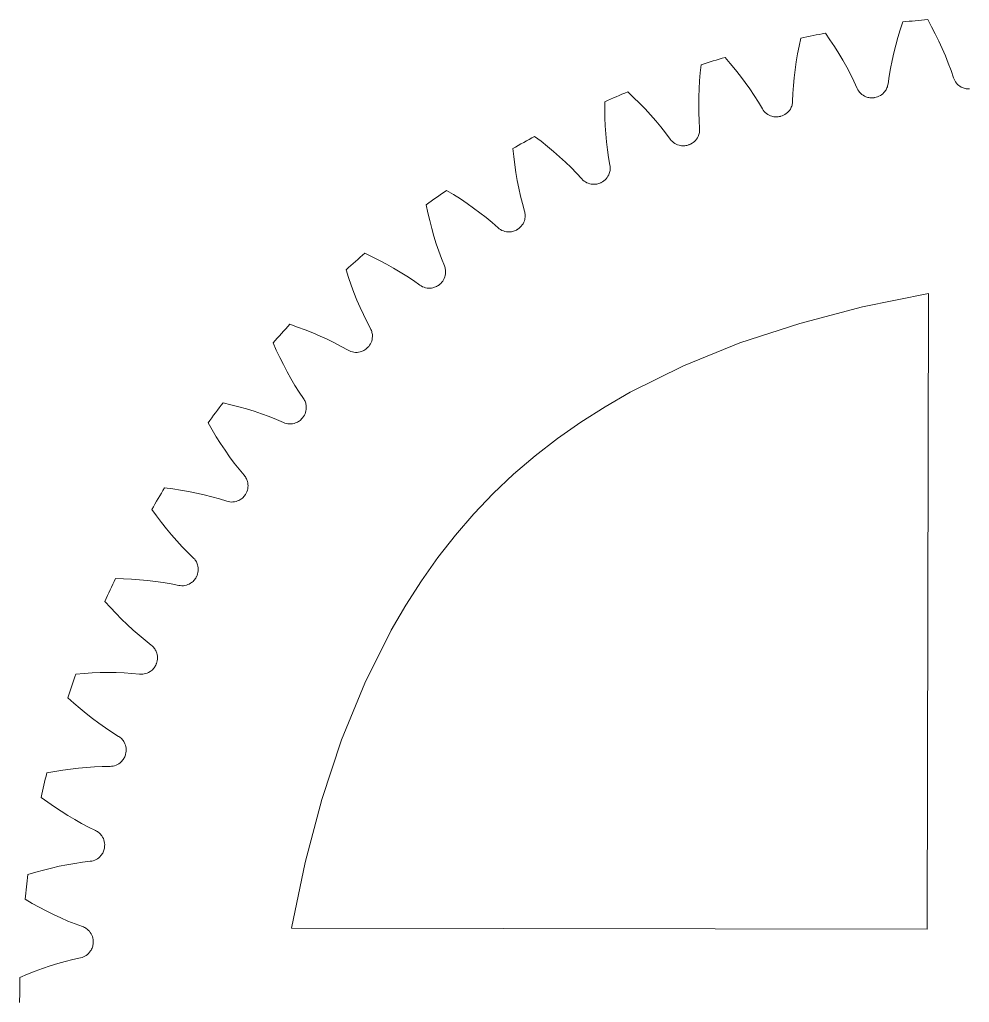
# Model space of a CAD drawing. Extents: x -181 to 448, y -465 to -8.
# Drawn here: x -160.7 to -87.1, y -175.1 to -98.9 of the extents above; entities that cross this region are included whole.
import ezdxf

# ---------------------------------------------------------------- set-up
doc = ezdxf.new("R2010")
doc.units = 0
doc.header["$MEASUREMENT"] = 0
doc.layers.add('Layer 1', color=7, linetype='Continuous')

# ---------------------------------------------------------------- blocks, each defined once
blk = doc.blocks.new('block 842')
at = {"layer": 'Layer 1', "color": 7, "lineweight": 9, "true_color": 0xffffff}
blk.add_open_spline([(-88.312, -103.386), (-88.263, -103.539), (-88.185, -103.681), (-88.082, -103.804), (-87.978, -103.927), (-87.852, -104.029), (-87.71, -104.103), (-87.614, -104.153), (-87.513, -104.19), (-87.408, -104.214), (-87.303, -104.237), (-87.196, -104.247), (-87.088, -104.243)], degree=3, knots=[0, 0, 0, 0, 1, 1, 1, 2, 2, 2, 3, 3, 3, 4, 4, 4, 4], dxfattribs=at)
blk = doc.blocks.new('block 843')
at = {"layer": 'Layer 1', "color": 7, "lineweight": 9, "true_color": 0xffffff}
blk.add_lwpolyline([(-88.312, -103.386), (-88.506, -102.812), (-88.719, -102.24), (-88.948, -101.672), (-89.194, -101.106), (-89.454, -100.544), (-89.728, -99.984), (-90.016, -99.427), (-90.317, -98.874)], dxfattribs=at)
blk = doc.blocks.new('block 844')
at = {"layer": 'Layer 1', "color": 7, "lineweight": 9, "true_color": 0xffffff}
blk.add_open_spline([(-90.317, -98.874), (-90.962, -98.925), (-91.605, -98.984), (-92.248, -99.051)], degree=3, dxfattribs=at)
blk = doc.blocks.new('block 845')
at = {"layer": 'Layer 1', "color": 7, "lineweight": 9, "true_color": 0xffffff}
blk.add_lwpolyline([(-93.394, -103.854), (-93.308, -103.254), (-93.204, -102.654), (-93.082, -102.053), (-92.944, -101.452), (-92.791, -100.851), (-92.624, -100.251), (-92.442, -99.651), (-92.248, -99.051)], dxfattribs=at)
blk = doc.blocks.new('block 846')
at = {"layer": 'Layer 1', "color": 7, "lineweight": 9, "true_color": 0xffffff}
blk.add_open_spline([(-94.441, -104.921), (-94.282, -104.897), (-94.129, -104.844), (-93.991, -104.762), (-93.852, -104.68), (-93.731, -104.572), (-93.634, -104.444), (-93.569, -104.359), (-93.516, -104.265), (-93.475, -104.165), (-93.435, -104.066), (-93.407, -103.961), (-93.394, -103.854)], degree=3, knots=[0, 0, 0, 0, 1, 1, 1, 2, 2, 2, 3, 3, 3, 4, 4, 4, 4], dxfattribs=at)
blk = doc.blocks.new('block 847')
at = {"layer": 'Layer 1', "color": 7, "lineweight": 9, "true_color": 0xffffff}
blk.add_open_spline([(-94.441, -104.921), (-94.454, -104.922), (-94.467, -104.924), (-94.481, -104.926)], degree=3, dxfattribs=at)
blk = doc.blocks.new('block 848')
at = {"layer": 'Layer 1', "color": 7, "lineweight": 9, "true_color": 0xffffff}
blk.add_open_spline([(-95.788, -104.202), (-95.723, -104.349), (-95.63, -104.482), (-95.515, -104.594), (-95.399, -104.705), (-95.263, -104.793), (-95.113, -104.852), (-95.013, -104.892), (-94.909, -104.918), (-94.802, -104.931), (-94.695, -104.943), (-94.587, -104.942), (-94.481, -104.926)], degree=3, knots=[0, 0, 0, 0, 1, 1, 1, 2, 2, 2, 3, 3, 3, 4, 4, 4, 4], dxfattribs=at)
blk = doc.blocks.new('block 849')
at = {"layer": 'Layer 1', "color": 7, "lineweight": 9, "true_color": 0xffffff}
blk.add_lwpolyline([(-95.788, -104.202), (-96.041, -103.651), (-96.312, -103.105), (-96.599, -102.564), (-96.902, -102.027), (-97.22, -101.495), (-97.551, -100.967), (-97.896, -100.443), (-98.254, -99.924)], dxfattribs=at)
blk = doc.blocks.new('block 850')
at = {"layer": 'Layer 1', "color": 7, "lineweight": 9, "true_color": 0xffffff}
blk.add_open_spline([(-98.254, -99.924), (-98.889, -100.042), (-99.522, -100.169), (-100.154, -100.303)], degree=3, dxfattribs=at)
blk = doc.blocks.new('block 851')
at = {"layer": 'Layer 1', "color": 7, "lineweight": 9, "true_color": 0xffffff}
blk.add_lwpolyline([(-100.793, -105.199), (-100.77, -104.594), (-100.729, -103.985), (-100.671, -103.375), (-100.597, -102.763), (-100.507, -102.15), (-100.403, -101.535), (-100.286, -100.919), (-100.154, -100.303)], dxfattribs=at)
blk = doc.blocks.new('block 852')
at = {"layer": 'Layer 1', "color": 7, "lineweight": 9, "true_color": 0xffffff}
blk.add_open_spline([(-101.722, -106.369), (-101.566, -106.329), (-101.42, -106.26), (-101.291, -106.164), (-101.162, -106.068), (-101.053, -105.948), (-100.97, -105.811), (-100.914, -105.719), (-100.871, -105.62), (-100.841, -105.517), (-100.811, -105.414), (-100.795, -105.307), (-100.793, -105.199)], degree=3, knots=[0, 0, 0, 0, 1, 1, 1, 2, 2, 2, 3, 3, 3, 4, 4, 4, 4], dxfattribs=at)
blk = doc.blocks.new('block 853')
at = {"layer": 'Layer 1', "color": 7, "lineweight": 9, "true_color": 0xffffff}
blk.add_open_spline([(-101.722, -106.369), (-101.735, -106.372), (-101.748, -106.376), (-101.761, -106.379)], degree=3, dxfattribs=at)
blk = doc.blocks.new('block 854')
at = {"layer": 'Layer 1', "color": 7, "lineweight": 9, "true_color": 0xffffff}
blk.add_open_spline([(-103.137, -105.795), (-103.057, -105.935), (-102.951, -106.057), (-102.824, -106.156), (-102.698, -106.255), (-102.553, -106.328), (-102.398, -106.371), (-102.295, -106.4), (-102.188, -106.416), (-102.08, -106.417), (-101.973, -106.418), (-101.866, -106.405), (-101.761, -106.379)], degree=3, knots=[0, 0, 0, 0, 1, 1, 1, 2, 2, 2, 3, 3, 3, 4, 4, 4, 4], dxfattribs=at)
blk = doc.blocks.new('block 855')
at = {"layer": 'Layer 1', "color": 7, "lineweight": 9, "true_color": 0xffffff}
blk.add_lwpolyline([(-103.137, -105.795), (-103.446, -105.274), (-103.773, -104.759), (-104.115, -104.251), (-104.473, -103.749), (-104.844, -103.252), (-105.229, -102.762), (-105.627, -102.277), (-106.036, -101.798)], dxfattribs=at)
blk = doc.blocks.new('block 856')
at = {"layer": 'Layer 1', "color": 7, "lineweight": 9, "true_color": 0xffffff}
blk.add_open_spline([(-106.036, -101.798), (-106.656, -101.982), (-107.273, -102.174), (-107.887, -102.374)], degree=3, dxfattribs=at)
blk = doc.blocks.new('block 857')
at = {"layer": 'Layer 1', "color": 7, "lineweight": 9, "true_color": 0xffffff}
blk.add_lwpolyline([(-108.01, -107.31), (-108.051, -106.705), (-108.074, -106.096), (-108.08, -105.483), (-108.07, -104.867), (-108.045, -104.247), (-108.006, -103.625), (-107.953, -103), (-107.887, -102.374)], dxfattribs=at)
blk = doc.blocks.new('block 858')
at = {"layer": 'Layer 1', "color": 7, "lineweight": 9, "true_color": 0xffffff}
blk.add_open_spline([(-108.812, -108.571), (-108.662, -108.515), (-108.523, -108.43), (-108.405, -108.322), (-108.287, -108.213), (-108.191, -108.082), (-108.122, -107.937), (-108.077, -107.84), (-108.044, -107.737), (-108.025, -107.631), (-108.006, -107.525), (-108.001, -107.417), (-108.01, -107.31)], degree=3, knots=[0, 0, 0, 0, 1, 1, 1, 2, 2, 2, 3, 3, 3, 4, 4, 4, 4], dxfattribs=at)
blk = doc.blocks.new('block 859')
at = {"layer": 'Layer 1', "color": 7, "lineweight": 9, "true_color": 0xffffff}
blk.add_open_spline([(-108.812, -108.571), (-108.825, -108.575), (-108.838, -108.58), (-108.85, -108.585)], degree=3, dxfattribs=at)
blk = doc.blocks.new('block 860')
at = {"layer": 'Layer 1', "color": 7, "lineweight": 9, "true_color": 0xffffff}
blk.add_open_spline([(-110.279, -108.148), (-110.185, -108.278), (-110.067, -108.389), (-109.931, -108.474), (-109.794, -108.559), (-109.643, -108.617), (-109.484, -108.644), (-109.378, -108.662), (-109.271, -108.666), (-109.163, -108.656), (-109.056, -108.646), (-108.951, -108.622), (-108.85, -108.585)], degree=3, knots=[0, 0, 0, 0, 1, 1, 1, 2, 2, 2, 3, 3, 3, 4, 4, 4, 4], dxfattribs=at)
blk = doc.blocks.new('block 861')
at = {"layer": 'Layer 1', "color": 7, "lineweight": 9, "true_color": 0xffffff}
blk.add_lwpolyline([(-110.279, -108.148), (-110.641, -107.662), (-111.02, -107.184), (-111.414, -106.714), (-111.822, -106.252), (-112.243, -105.797), (-112.677, -105.35), (-113.123, -104.909), (-113.581, -104.476)], dxfattribs=at)
blk = doc.blocks.new('block 862')
at = {"layer": 'Layer 1', "color": 7, "lineweight": 9, "true_color": 0xffffff}
blk.add_open_spline([(-113.581, -104.476), (-114.177, -104.724), (-114.771, -104.979), (-115.361, -105.242)], degree=3, dxfattribs=at)
blk = doc.blocks.new('block 863')
at = {"layer": 'Layer 1', "color": 7, "lineweight": 9, "true_color": 0xffffff}
blk.add_lwpolyline([(-114.967, -110.164), (-115.071, -109.567), (-115.157, -108.963), (-115.227, -108.354), (-115.282, -107.74), (-115.322, -107.121), (-115.349, -106.499), (-115.361, -105.872), (-115.361, -105.242)], dxfattribs=at)
blk = doc.blocks.new('block 864')
at = {"layer": 'Layer 1', "color": 7, "lineweight": 9, "true_color": 0xffffff}
blk.add_open_spline([(-115.633, -111.501), (-115.489, -111.43), (-115.361, -111.332), (-115.254, -111.211), (-115.148, -111.091), (-115.066, -110.951), (-115.014, -110.799), (-114.978, -110.697), (-114.957, -110.592), (-114.949, -110.484), (-114.941, -110.377), (-114.947, -110.269), (-114.967, -110.164)], degree=3, knots=[0, 0, 0, 0, 1, 1, 1, 2, 2, 2, 3, 3, 3, 4, 4, 4, 4], dxfattribs=at)
blk = doc.blocks.new('block 865')
at = {"layer": 'Layer 1', "color": 7, "lineweight": 9, "true_color": 0xffffff}
blk.add_open_spline([(-115.633, -111.501), (-115.646, -111.507), (-115.658, -111.513), (-115.67, -111.519)], degree=3, dxfattribs=at)
blk = doc.blocks.new('block 866')
at = {"layer": 'Layer 1', "color": 7, "lineweight": 9, "true_color": 0xffffff}
blk.add_open_spline([(-117.136, -111.234), (-117.03, -111.354), (-116.9, -111.452), (-116.756, -111.522), (-116.611, -111.593), (-116.455, -111.634), (-116.294, -111.644), (-116.187, -111.651), (-116.079, -111.644), (-115.974, -111.623), (-115.868, -111.602), (-115.766, -111.567), (-115.67, -111.519)], degree=3, knots=[0, 0, 0, 0, 1, 1, 1, 2, 2, 2, 3, 3, 3, 4, 4, 4, 4], dxfattribs=at)
blk = doc.blocks.new('block 867')
at = {"layer": 'Layer 1', "color": 7, "lineweight": 9, "true_color": 0xffffff}
blk.add_lwpolyline([(-117.136, -111.234), (-117.547, -110.789), (-117.974, -110.353), (-118.415, -109.927), (-118.869, -109.51), (-119.335, -109.102), (-119.814, -108.702), (-120.303, -108.311), (-120.804, -107.928)], dxfattribs=at)
blk = doc.blocks.new('block 868')
at = {"layer": 'Layer 1', "color": 7, "lineweight": 9, "true_color": 0xffffff}
blk.add_open_spline([(-120.804, -107.928), (-121.371, -108.236), (-121.935, -108.552), (-122.494, -108.875)], degree=3, dxfattribs=at)
blk = doc.blocks.new('block 869')
at = {"layer": 'Layer 1', "color": 7, "lineweight": 9, "true_color": 0xffffff}
blk.add_lwpolyline([(-121.588, -113.729), (-121.754, -113.146), (-121.903, -112.555), (-122.036, -111.957), (-122.155, -111.352), (-122.259, -110.74), (-122.35, -110.124), (-122.429, -109.502), (-122.494, -108.875)], dxfattribs=at)
blk = doc.blocks.new('block 870')
at = {"layer": 'Layer 1', "color": 7, "lineweight": 9, "true_color": 0xffffff}
blk.add_open_spline([(-122.111, -115.129), (-121.975, -115.043), (-121.857, -114.932), (-121.764, -114.801), (-121.671, -114.67), (-121.604, -114.522), (-121.568, -114.366), (-121.543, -114.261), (-121.533, -114.154), (-121.536, -114.046), (-121.54, -113.939), (-121.557, -113.832), (-121.588, -113.729)], degree=3, knots=[0, 0, 0, 0, 1, 1, 1, 2, 2, 2, 3, 3, 3, 4, 4, 4, 4], dxfattribs=at)
blk = doc.blocks.new('block 871')
at = {"layer": 'Layer 1', "color": 7, "lineweight": 9, "true_color": 0xffffff}
blk.add_open_spline([(-122.111, -115.129), (-122.122, -115.136), (-122.134, -115.143), (-122.145, -115.15)], degree=3, dxfattribs=at)
blk = doc.blocks.new('block 872')
at = {"layer": 'Layer 1', "color": 7, "lineweight": 9, "true_color": 0xffffff}
blk.add_open_spline([(-123.634, -115.02), (-123.515, -115.129), (-123.376, -115.212), (-123.225, -115.267), (-123.074, -115.322), (-122.914, -115.347), (-122.753, -115.34), (-122.646, -115.336), (-122.539, -115.317), (-122.437, -115.285), (-122.334, -115.253), (-122.236, -115.208), (-122.145, -115.15)], degree=3, knots=[0, 0, 0, 0, 1, 1, 1, 2, 2, 2, 3, 3, 3, 4, 4, 4, 4], dxfattribs=at)
blk = doc.blocks.new('block 873')
at = {"layer": 'Layer 1', "color": 7, "lineweight": 9, "true_color": 0xffffff}
blk.add_lwpolyline([(-123.634, -115.02), (-124.089, -114.62), (-124.558, -114.232), (-125.041, -113.854), (-125.537, -113.487), (-126.043, -113.13), (-126.561, -112.782), (-127.089, -112.444), (-127.626, -112.115)], dxfattribs=at)
blk = doc.blocks.new('block 874')
at = {"layer": 'Layer 1', "color": 7, "lineweight": 9, "true_color": 0xffffff}
blk.add_open_spline([(-127.626, -112.115), (-128.159, -112.481), (-128.686, -112.855), (-129.209, -113.234)], degree=3, dxfattribs=at)
blk = doc.blocks.new('block 875')
at = {"layer": 'Layer 1', "color": 7, "lineweight": 9, "true_color": 0xffffff}
blk.add_lwpolyline([(-127.8, -117.967), (-128.026, -117.404), (-128.236, -116.832), (-128.431, -116.251), (-128.612, -115.662), (-128.78, -115.065), (-128.935, -114.461), (-129.078, -113.851), (-129.209, -113.234)], dxfattribs=at)
blk = doc.blocks.new('block 876')
at = {"layer": 'Layer 1', "color": 7, "lineweight": 9, "true_color": 0xffffff}
blk.add_open_spline([(-128.174, -119.414), (-128.048, -119.314), (-127.942, -119.191), (-127.863, -119.051), (-127.784, -118.911), (-127.733, -118.757), (-127.713, -118.598), (-127.7, -118.491), (-127.701, -118.383), (-127.715, -118.277), (-127.73, -118.17), (-127.759, -118.066), (-127.8, -117.967)], degree=3, knots=[0, 0, 0, 0, 1, 1, 1, 2, 2, 2, 3, 3, 3, 4, 4, 4, 4], dxfattribs=at)
blk = doc.blocks.new('block 877')
at = {"layer": 'Layer 1', "color": 7, "lineweight": 9, "true_color": 0xffffff}
blk.add_open_spline([(-128.174, -119.414), (-128.184, -119.422), (-128.195, -119.43), (-128.206, -119.439)], degree=3, dxfattribs=at)
blk = doc.blocks.new('block 878')
at = {"layer": 'Layer 1', "color": 7, "lineweight": 9, "true_color": 0xffffff}
blk.add_open_spline([(-129.699, -119.465), (-129.57, -119.56), (-129.423, -119.629), (-129.267, -119.668), (-129.111, -119.706), (-128.949, -119.714), (-128.79, -119.691), (-128.684, -119.675), (-128.58, -119.646), (-128.481, -119.603), (-128.383, -119.561), (-128.29, -119.505), (-128.206, -119.439)], degree=3, knots=[0, 0, 0, 0, 1, 1, 1, 2, 2, 2, 3, 3, 3, 4, 4, 4, 4], dxfattribs=at)
blk = doc.blocks.new('block 879')
at = {"layer": 'Layer 1', "color": 7, "lineweight": 9, "true_color": 0xffffff}
blk.add_lwpolyline([(-129.699, -119.465), (-130.194, -119.115), (-130.702, -118.777), (-131.221, -118.452), (-131.752, -118.139), (-132.294, -117.836), (-132.845, -117.545), (-133.405, -117.264), (-133.974, -116.993)], dxfattribs=at)
blk = doc.blocks.new('block 880')
at = {"layer": 'Layer 1', "color": 7, "lineweight": 9, "true_color": 0xffffff}
blk.add_open_spline([(-133.974, -116.993), (-134.465, -117.413), (-134.951, -117.839), (-135.431, -118.271)], degree=3, dxfattribs=at)
blk = doc.blocks.new('block 881')
at = {"layer": 'Layer 1', "color": 7, "lineweight": 9, "true_color": 0xffffff}
blk.add_lwpolyline([(-133.535, -122.831), (-133.818, -122.295), (-134.087, -121.748), (-134.342, -121.19), (-134.584, -120.623), (-134.813, -120.047), (-135.03, -119.463), (-135.236, -118.871), (-135.431, -118.271)], dxfattribs=at)
blk = doc.blocks.new('block 882')
at = {"layer": 'Layer 1', "color": 7, "lineweight": 9, "true_color": 0xffffff}
blk.add_open_spline([(-133.755, -124.309), (-133.64, -124.197), (-133.548, -124.063), (-133.484, -123.916), (-133.421, -123.768), (-133.386, -123.61), (-133.383, -123.449), (-133.381, -123.342), (-133.393, -123.235), (-133.418, -123.13), (-133.444, -123.026), (-133.483, -122.925), (-133.535, -122.831)], degree=3, knots=[0, 0, 0, 0, 1, 1, 1, 2, 2, 2, 3, 3, 3, 4, 4, 4, 4], dxfattribs=at)
blk = doc.blocks.new('block 883')
at = {"layer": 'Layer 1', "color": 7, "lineweight": 9, "true_color": 0xffffff}
blk.add_open_spline([(-133.755, -124.309), (-133.765, -124.318), (-133.775, -124.328), (-133.784, -124.337)], degree=3, dxfattribs=at)
blk = doc.blocks.new('block 884')
at = {"layer": 'Layer 1', "color": 7, "lineweight": 9, "true_color": 0xffffff}
blk.add_open_spline([(-135.267, -124.519), (-135.129, -124.6), (-134.975, -124.653), (-134.816, -124.676), (-134.657, -124.698), (-134.495, -124.689), (-134.34, -124.649), (-134.236, -124.622), (-134.135, -124.582), (-134.042, -124.529), (-133.948, -124.477), (-133.861, -124.412), (-133.784, -124.337)], degree=3, knots=[0, 0, 0, 0, 1, 1, 1, 2, 2, 2, 3, 3, 3, 4, 4, 4, 4], dxfattribs=at)
blk = doc.blocks.new('block 885')
at = {"layer": 'Layer 1', "color": 7, "lineweight": 9, "true_color": 0xffffff}
blk.add_lwpolyline([(-135.267, -124.519), (-135.796, -124.222), (-136.336, -123.94), (-136.887, -123.671), (-137.448, -123.415), (-138.018, -123.171), (-138.596, -122.938), (-139.183, -122.717), (-139.777, -122.508)], dxfattribs=at)
blk = doc.blocks.new('block 886')
at = {"layer": 'Layer 1', "color": 7, "lineweight": 9, "true_color": 0xffffff}
blk.add_open_spline([(-139.777, -122.508), (-140.221, -122.977), (-140.66, -123.451), (-141.092, -123.931)], degree=3, dxfattribs=at)
blk = doc.blocks.new('block 887')
at = {"layer": 'Layer 1', "color": 7, "lineweight": 9, "true_color": 0xffffff}
blk.add_lwpolyline([(-138.73, -128.268), (-139.068, -127.764), (-139.392, -127.248), (-139.704, -126.72), (-140.004, -126.182), (-140.292, -125.633), (-140.569, -125.074), (-140.836, -124.507), (-141.092, -123.931)], dxfattribs=at)
blk = doc.blocks.new('block 888')
at = {"layer": 'Layer 1', "color": 7, "lineweight": 9, "true_color": 0xffffff}
blk.add_open_spline([(-138.795, -129.76), (-138.692, -129.637), (-138.615, -129.495), (-138.566, -129.341), (-138.518, -129.188), (-138.501, -129.027), (-138.514, -128.867), (-138.523, -128.76), (-138.546, -128.654), (-138.583, -128.553), (-138.619, -128.452), (-138.669, -128.356), (-138.73, -128.268)], degree=3, knots=[0, 0, 0, 0, 1, 1, 1, 2, 2, 2, 3, 3, 3, 4, 4, 4, 4], dxfattribs=at)
blk = doc.blocks.new('block 889')
at = {"layer": 'Layer 1', "color": 7, "lineweight": 9, "true_color": 0xffffff}
blk.add_open_spline([(-138.795, -129.76), (-138.803, -129.771), (-138.812, -129.781), (-138.821, -129.792)], degree=3, dxfattribs=at)
blk = doc.blocks.new('block 890')
at = {"layer": 'Layer 1', "color": 7, "lineweight": 9, "true_color": 0xffffff}
blk.add_open_spline([(-140.276, -130.128), (-140.13, -130.194), (-139.972, -130.231), (-139.812, -130.236), (-139.651, -130.242), (-139.491, -130.216), (-139.34, -130.16), (-139.24, -130.122), (-139.144, -130.072), (-139.056, -130.01), (-138.969, -129.948), (-138.889, -129.874), (-138.821, -129.792)], degree=3, knots=[0, 0, 0, 0, 1, 1, 1, 2, 2, 2, 3, 3, 3, 4, 4, 4, 4], dxfattribs=at)
blk = doc.blocks.new('block 891')
at = {"layer": 'Layer 1', "color": 7, "lineweight": 9, "true_color": 0xffffff}
blk.add_lwpolyline([(-140.276, -130.128), (-140.833, -129.888), (-141.4, -129.663), (-141.976, -129.454), (-142.56, -129.257), (-143.153, -129.074), (-143.752, -128.904), (-144.359, -128.745), (-144.972, -128.599)], dxfattribs=at)
blk = doc.blocks.new('block 892')
at = {"layer": 'Layer 1', "color": 7, "lineweight": 9, "true_color": 0xffffff}
blk.add_open_spline([(-144.972, -128.599), (-145.365, -129.111), (-145.751, -129.629), (-146.131, -130.152)], degree=3, dxfattribs=at)
blk = doc.blocks.new('block 893')
at = {"layer": 'Layer 1', "color": 7, "lineweight": 9, "true_color": 0xffffff}
blk.add_lwpolyline([(-143.329, -134.218), (-143.717, -133.753), (-144.094, -133.273), (-144.459, -132.781), (-144.813, -132.276), (-145.157, -131.76), (-145.491, -131.234), (-145.816, -130.698), (-146.131, -130.152)], dxfattribs=at)
blk = doc.blocks.new('block 894')
at = {"layer": 'Layer 1', "color": 7, "lineweight": 9, "true_color": 0xffffff}
blk.add_open_spline([(-143.237, -135.709), (-143.148, -135.575), (-143.085, -135.426), (-143.053, -135.268), (-143.022, -135.111), (-143.021, -134.949), (-143.051, -134.791), (-143.071, -134.685), (-143.105, -134.583), (-143.152, -134.486), (-143.199, -134.389), (-143.258, -134.299), (-143.329, -134.218)], degree=3, knots=[0, 0, 0, 0, 1, 1, 1, 2, 2, 2, 3, 3, 3, 4, 4, 4, 4], dxfattribs=at)
blk = doc.blocks.new('block 895')
at = {"layer": 'Layer 1', "color": 7, "lineweight": 9, "true_color": 0xffffff}
blk.add_open_spline([(-143.237, -135.709), (-143.244, -135.72), (-143.252, -135.731), (-143.259, -135.743)], degree=3, dxfattribs=at)
blk = doc.blocks.new('block 896')
at = {"layer": 'Layer 1', "color": 7, "lineweight": 9, "true_color": 0xffffff}
blk.add_open_spline([(-144.672, -136.229), (-144.519, -136.28), (-144.358, -136.3), (-144.198, -136.288), (-144.038, -136.277), (-143.882, -136.234), (-143.738, -136.163), (-143.641, -136.115), (-143.552, -136.055), (-143.471, -135.984), (-143.39, -135.913), (-143.319, -135.832), (-143.259, -135.743)], degree=3, knots=[0, 0, 0, 0, 1, 1, 1, 2, 2, 2, 3, 3, 3, 4, 4, 4, 4], dxfattribs=at)
blk = doc.blocks.new('block 897')
at = {"layer": 'Layer 1', "color": 7, "lineweight": 9, "true_color": 0xffffff}
blk.add_lwpolyline([(-144.672, -136.229), (-145.25, -136.049), (-145.838, -135.885), (-146.432, -135.736), (-147.034, -135.602), (-147.642, -135.482), (-148.257, -135.375), (-148.876, -135.281), (-149.501, -135.199)], dxfattribs=at)
blk = doc.blocks.new('block 898')
at = {"layer": 'Layer 1', "color": 7, "lineweight": 9, "true_color": 0xffffff}
blk.add_open_spline([(-149.501, -135.199), (-149.838, -135.75), (-150.169, -136.306), (-150.492, -136.865)], degree=3, dxfattribs=at)
blk = doc.blocks.new('block 899')
at = {"layer": 'Layer 1', "color": 7, "lineweight": 9, "true_color": 0xffffff}
blk.add_lwpolyline([(-147.28, -140.616), (-147.715, -140.194), (-148.139, -139.756), (-148.554, -139.305), (-148.959, -138.84), (-149.355, -138.363), (-149.743, -137.875), (-150.121, -137.375), (-150.492, -136.865)], dxfattribs=at)
blk = doc.blocks.new('block 900')
at = {"layer": 'Layer 1', "color": 7, "lineweight": 9, "true_color": 0xffffff}
blk.add_open_spline([(-147.033, -142.089), (-146.958, -141.947), (-146.912, -141.792), (-146.896, -141.632), (-146.881, -141.472), (-146.897, -141.311), (-146.944, -141.157), (-146.975, -141.054), (-147.02, -140.956), (-147.076, -140.864), (-147.133, -140.773), (-147.201, -140.689), (-147.28, -140.616)], degree=3, knots=[0, 0, 0, 0, 1, 1, 1, 2, 2, 2, 3, 3, 3, 4, 4, 4, 4], dxfattribs=at)
blk = doc.blocks.new('block 901')
at = {"layer": 'Layer 1', "color": 7, "lineweight": 9, "true_color": 0xffffff}
blk.add_open_spline([(-147.033, -142.089), (-147.039, -142.101), (-147.045, -142.113), (-147.052, -142.125)], degree=3, dxfattribs=at)
blk = doc.blocks.new('block 902')
at = {"layer": 'Layer 1', "color": 7, "lineweight": 9, "true_color": 0xffffff}
blk.add_open_spline([(-148.405, -142.757), (-148.249, -142.791), (-148.086, -142.794), (-147.928, -142.766), (-147.77, -142.738), (-147.619, -142.679), (-147.483, -142.593), (-147.392, -142.536), (-147.31, -142.467), (-147.237, -142.388), (-147.164, -142.309), (-147.102, -142.22), (-147.052, -142.125)], degree=3, knots=[0, 0, 0, 0, 1, 1, 1, 2, 2, 2, 3, 3, 3, 4, 4, 4, 4], dxfattribs=at)
blk = doc.blocks.new('block 903')
at = {"layer": 'Layer 1', "color": 7, "lineweight": 9, "true_color": 0xffffff}
blk.add_lwpolyline([(-148.405, -142.757), (-149, -142.638), (-149.601, -142.536), (-150.208, -142.451), (-150.82, -142.38), (-151.438, -142.324), (-152.06, -142.282), (-152.686, -142.253), (-153.316, -142.237)], dxfattribs=at)
blk = doc.blocks.new('block 904')
at = {"layer": 'Layer 1', "color": 7, "lineweight": 9, "true_color": 0xffffff}
blk.add_open_spline([(-153.316, -142.237), (-153.594, -142.82), (-153.864, -143.407), (-154.127, -143.998)], degree=3, dxfattribs=at)
blk = doc.blocks.new('block 905')
at = {"layer": 'Layer 1', "color": 7, "lineweight": 9, "true_color": 0xffffff}
blk.add_lwpolyline([(-150.541, -147.392), (-151.017, -147.018), (-151.485, -146.627), (-151.945, -146.221), (-152.396, -145.801), (-152.84, -145.368), (-153.276, -144.923), (-153.705, -144.466), (-154.127, -143.998)], dxfattribs=at)
blk = doc.blocks.new('block 906')
at = {"layer": 'Layer 1', "color": 7, "lineweight": 9, "true_color": 0xffffff}
blk.add_open_spline([(-150.141, -148.831), (-150.081, -148.682), (-150.051, -148.523), (-150.053, -148.362), (-150.055, -148.202), (-150.088, -148.043), (-150.15, -147.895), (-150.192, -147.796), (-150.246, -147.703), (-150.312, -147.618), (-150.378, -147.533), (-150.455, -147.457), (-150.541, -147.392)], degree=3, knots=[0, 0, 0, 0, 1, 1, 1, 2, 2, 2, 3, 3, 3, 4, 4, 4, 4], dxfattribs=at)
blk = doc.blocks.new('block 907')
at = {"layer": 'Layer 1', "color": 7, "lineweight": 9, "true_color": 0xffffff}
blk.add_open_spline([(-150.141, -148.831), (-150.146, -148.844), (-150.151, -148.857), (-150.156, -148.869)], degree=3, dxfattribs=at)
blk = doc.blocks.new('block 908')
at = {"layer": 'Layer 1', "color": 7, "lineweight": 9, "true_color": 0xffffff}
blk.add_open_spline([(-151.436, -149.639), (-151.277, -149.656), (-151.115, -149.643), (-150.961, -149.598), (-150.806, -149.554), (-150.662, -149.48), (-150.536, -149.38), (-150.452, -149.313), (-150.377, -149.236), (-150.312, -149.149), (-150.248, -149.063), (-150.196, -148.969), (-150.156, -148.869)], degree=3, knots=[0, 0, 0, 0, 1, 1, 1, 2, 2, 2, 3, 3, 3, 4, 4, 4, 4], dxfattribs=at)
blk = doc.blocks.new('block 909')
at = {"layer": 'Layer 1', "color": 7, "lineweight": 9, "true_color": 0xffffff}
blk.add_lwpolyline([(-151.436, -149.639), (-152.04, -149.583), (-152.648, -149.544), (-153.261, -149.523), (-153.877, -149.517), (-154.497, -149.525), (-155.12, -149.549), (-155.746, -149.585), (-156.374, -149.635)], dxfattribs=at)
blk = doc.blocks.new('block 910')
at = {"layer": 'Layer 1', "color": 7, "lineweight": 9, "true_color": 0xffffff}
blk.add_open_spline([(-156.374, -149.635), (-156.589, -150.244), (-156.797, -150.856), (-156.997, -151.471)], degree=3, dxfattribs=at)
blk = doc.blocks.new('block 911')
at = {"layer": 'Layer 1', "color": 7, "lineweight": 9, "true_color": 0xffffff}
blk.add_lwpolyline([(-153.075, -154.472), (-153.589, -154.149), (-154.095, -153.81), (-154.594, -153.454), (-155.087, -153.084), (-155.574, -152.7), (-156.054, -152.302), (-156.529, -151.893), (-156.997, -151.471)], dxfattribs=at)
blk = doc.blocks.new('block 912')
at = {"layer": 'Layer 1', "color": 7, "lineweight": 9, "true_color": 0xffffff}
blk.add_open_spline([(-152.527, -155.862), (-152.484, -155.707), (-152.471, -155.545), (-152.489, -155.386), (-152.507, -155.226), (-152.557, -155.072), (-152.634, -154.931), (-152.686, -154.837), (-152.75, -154.75), (-152.825, -154.672), (-152.899, -154.595), (-152.983, -154.527), (-153.075, -154.472)], degree=3, knots=[0, 0, 0, 0, 1, 1, 1, 2, 2, 2, 3, 3, 3, 4, 4, 4, 4], dxfattribs=at)
blk = doc.blocks.new('block 913')
at = {"layer": 'Layer 1', "color": 7, "lineweight": 9, "true_color": 0xffffff}
blk.add_open_spline([(-152.527, -155.862), (-152.531, -155.875), (-152.534, -155.888), (-152.538, -155.901)], degree=3, dxfattribs=at)
blk = doc.blocks.new('block 914')
at = {"layer": 'Layer 1', "color": 7, "lineweight": 9, "true_color": 0xffffff}
blk.add_open_spline([(-153.731, -156.8), (-153.571, -156.801), (-153.411, -156.77), (-153.262, -156.71), (-153.114, -156.649), (-152.978, -156.561), (-152.863, -156.448), (-152.786, -156.373), (-152.719, -156.288), (-152.665, -156.196), (-152.61, -156.103), (-152.567, -156.004), (-152.538, -155.901)], degree=3, knots=[0, 0, 0, 0, 1, 1, 1, 2, 2, 2, 3, 3, 3, 4, 4, 4, 4], dxfattribs=at)
blk = doc.blocks.new('block 915')
at = {"layer": 'Layer 1', "color": 7, "lineweight": 9, "true_color": 0xffffff}
blk.add_lwpolyline([(-153.731, -156.8), (-154.337, -156.807), (-154.946, -156.833), (-155.558, -156.875), (-156.172, -156.934), (-156.787, -157.007), (-157.404, -157.095), (-158.023, -157.197), (-158.642, -157.312)], dxfattribs=at)
blk = doc.blocks.new('block 916')
at = {"layer": 'Layer 1', "color": 7, "lineweight": 9, "true_color": 0xffffff}
blk.add_open_spline([(-158.642, -157.312), (-158.793, -157.941), (-158.935, -158.571), (-159.07, -159.203)], degree=3, dxfattribs=at)
blk = doc.blocks.new('block 917')
at = {"layer": 'Layer 1', "color": 7, "lineweight": 9, "true_color": 0xffffff}
blk.add_lwpolyline([(-154.856, -161.778), (-155.4, -161.511), (-155.939, -161.226), (-156.473, -160.924), (-157.002, -160.608), (-157.526, -160.276), (-158.045, -159.932), (-158.56, -159.574), (-159.07, -159.203)], dxfattribs=at)
blk = doc.blocks.new('block 918')
at = {"layer": 'Layer 1', "color": 7, "lineweight": 9, "true_color": 0xffffff}
blk.add_open_spline([(-154.166, -163.103), (-154.138, -162.944), (-154.142, -162.782), (-154.177, -162.625), (-154.212, -162.469), (-154.277, -162.32), (-154.369, -162.188), (-154.431, -162.1), (-154.504, -162.02), (-154.586, -161.951), (-154.668, -161.882), (-154.759, -161.823), (-154.856, -161.778)], degree=3, knots=[0, 0, 0, 0, 1, 1, 1, 2, 2, 2, 3, 3, 3, 4, 4, 4, 4], dxfattribs=at)
blk = doc.blocks.new('block 919')
at = {"layer": 'Layer 1', "color": 7, "lineweight": 9, "true_color": 0xffffff}
blk.add_open_spline([(-154.166, -163.103), (-154.168, -163.116), (-154.17, -163.129), (-154.172, -163.143)], degree=3, dxfattribs=at)
blk = doc.blocks.new('block 920')
at = {"layer": 'Layer 1', "color": 7, "lineweight": 9, "true_color": 0xffffff}
blk.add_open_spline([(-155.265, -164.162), (-155.105, -164.146), (-154.95, -164.098), (-154.808, -164.023), (-154.666, -163.947), (-154.541, -163.845), (-154.438, -163.721), (-154.37, -163.638), (-154.312, -163.547), (-154.267, -163.449), (-154.223, -163.352), (-154.191, -163.248), (-154.172, -163.143)], degree=3, knots=[0, 0, 0, 0, 1, 1, 1, 2, 2, 2, 3, 3, 3, 4, 4, 4, 4], dxfattribs=at)
blk = doc.blocks.new('block 921')
at = {"layer": 'Layer 1', "color": 7, "lineweight": 9, "true_color": 0xffffff}
blk.add_lwpolyline([(-155.265, -164.162), (-155.867, -164.232), (-156.47, -164.321), (-157.074, -164.427), (-157.678, -164.55), (-158.283, -164.687), (-158.887, -164.839), (-159.492, -165.005), (-160.096, -165.185)], dxfattribs=at)
blk = doc.blocks.new('block 922')
at = {"layer": 'Layer 1', "color": 7, "lineweight": 9, "true_color": 0xffffff}
blk.add_open_spline([(-160.096, -165.185), (-160.18, -165.825), (-160.255, -166.467), (-160.323, -167.11)], degree=3, dxfattribs=at)
blk = doc.blocks.new('block 923')
at = {"layer": 'Layer 1', "color": 7, "lineweight": 9, "true_color": 0xffffff}
blk.add_lwpolyline([(-155.863, -169.23), (-156.432, -169.021), (-156.998, -168.794), (-157.561, -168.55), (-158.12, -168.29), (-158.676, -168.016), (-159.228, -167.727), (-159.777, -167.425), (-160.323, -167.11)], dxfattribs=at)
blk = doc.blocks.new('block 924')
at = {"layer": 'Layer 1', "color": 7, "lineweight": 9, "true_color": 0xffffff}
blk.add_open_spline([(-155.038, -170.475), (-155.028, -170.315), (-155.049, -170.154), (-155.1, -170.002), (-155.151, -169.85), (-155.231, -169.709), (-155.336, -169.587), (-155.407, -169.506), (-155.487, -169.434), (-155.576, -169.374), (-155.665, -169.314), (-155.762, -169.265), (-155.863, -169.23)], degree=3, knots=[0, 0, 0, 0, 1, 1, 1, 2, 2, 2, 3, 3, 3, 4, 4, 4, 4], dxfattribs=at)
blk = doc.blocks.new('block 925')
at = {"layer": 'Layer 1', "color": 7, "lineweight": 9, "true_color": 0xffffff}
blk.add_open_spline([(-155.038, -170.475), (-155.039, -170.489), (-155.04, -170.502), (-155.041, -170.516)], degree=3, dxfattribs=at)
blk = doc.blocks.new('block 926')
at = {"layer": 'Layer 1', "color": 7, "lineweight": 9, "true_color": 0xffffff}
blk.add_open_spline([(-156.021, -171.643), (-155.864, -171.611), (-155.714, -171.548), (-155.581, -171.458), (-155.448, -171.368), (-155.334, -171.253), (-155.245, -171.119), (-155.185, -171.029), (-155.138, -170.933), (-155.103, -170.831), (-155.069, -170.729), (-155.048, -170.623), (-155.041, -170.516)], degree=3, knots=[0, 0, 0, 0, 1, 1, 1, 2, 2, 2, 3, 3, 3, 4, 4, 4, 4], dxfattribs=at)
blk = doc.blocks.new('block 927')
at = {"layer": 'Layer 1', "color": 7, "lineweight": 9, "true_color": 0xffffff}
blk.add_lwpolyline([(-156.021, -171.643), (-156.612, -171.776), (-157.203, -171.928), (-157.792, -172.097), (-158.38, -172.282), (-158.967, -172.482), (-159.552, -172.696), (-160.136, -172.924), (-160.718, -173.166)], dxfattribs=at)
blk = doc.blocks.new('block 928')
at = {"layer": 'Layer 1', "color": 7, "lineweight": 9, "true_color": 0xffffff}
blk.add_open_spline([(-160.718, -173.166), (-160.735, -173.812), (-160.743, -174.458), (-160.743, -175.104)], degree=3, dxfattribs=at)
blk = doc.blocks.new('block 1112')
at = {"layer": 'Layer 1', "color": 7, "lineweight": 9, "true_color": 0xffffff}
blk.add_lwpolyline([(-90.246, -120.121), (-95.365, -121.158), (-100.247, -122.434), (-104.885, -123.954), (-109.27, -125.729), (-113.389, -127.771), (-115.344, -128.897), (-117.227, -130.095), (-119.038, -131.366), (-120.773, -132.713), (-122.432, -134.136), (-124.015, -135.636), (-125.521, -137.214), (-126.95, -138.868), (-128.304, -140.599), (-129.582, -142.405), (-130.787, -144.284), (-131.921, -146.236), (-133.98, -150.349), (-135.772, -154.729), (-137.312, -159.364), (-138.608, -164.243), (-139.667, -169.361)], dxfattribs=at)
blk = doc.blocks.new('block 1113')
at = {"layer": 'Layer 1', "color": 7, "lineweight": 9, "true_color": 0xffffff}
blk.add_lwpolyline([(-139.667, -169.361), (-90.351, -169.435)], dxfattribs=at)
blk = doc.blocks.new('block 1114')
at = {"layer": 'Layer 1', "color": 7, "lineweight": 9, "true_color": 0xffffff}
blk.add_lwpolyline([(-90.351, -169.435), (-90.246, -120.121)], dxfattribs=at)
blk = doc.blocks.new('block 748')
at = {"layer": 'Layer 1'}
for name in ['block 845', 'block 844', 'block 843', 'block 851', 'block 850', 'block 849', 'block 856', 'block 855', 'block 857', 'block 842', 'block 848', 'block 846', 'block 862', 'block 861', 'block 847', 'block 863', 'block 854', 'block 852', 'block 853', 'block 858', 'block 868', 'block 867', 'block 860', 'block 869', 'block 859', 'block 864', 'block 866', 'block 865', 'block 874', 'block 873', 'block 875', 'block 870', 'block 872', 'block 871', 'block 880', 'block 879', 'block 876', 'block 881', 'block 878', 'block 877', 'block 1112', 'block 1114', 'block 886', 'block 885', 'block 882', 'block 887', 'block 884', 'block 883', 'block 892', 'block 891', 'block 888', 'block 893', 'block 890', 'block 889', 'block 894', 'block 898', 'block 897', 'block 896', 'block 895', 'block 899', 'block 900', 'block 904', 'block 903', 'block 902', 'block 901', 'block 905', 'block 906', 'block 908', 'block 907', 'block 910', 'block 909', 'block 911', 'block 912', 'block 914', 'block 913', 'block 915', 'block 916', 'block 917', 'block 918', 'block 919', 'block 920', 'block 921', 'block 922', 'block 923', 'block 924', 'block 1113', 'block 926', 'block 925', 'block 927', 'block 928']:
    blk.add_blockref(name, (0, 0), dxfattribs=at)

msp = doc.modelspace()

# ---------------------------------------------------------------- block references
at = {"layer": 'Layer 1'}
msp.add_blockref('block 748', (0, 0), dxfattribs=at)

doc.saveas('drawing.dxf')
